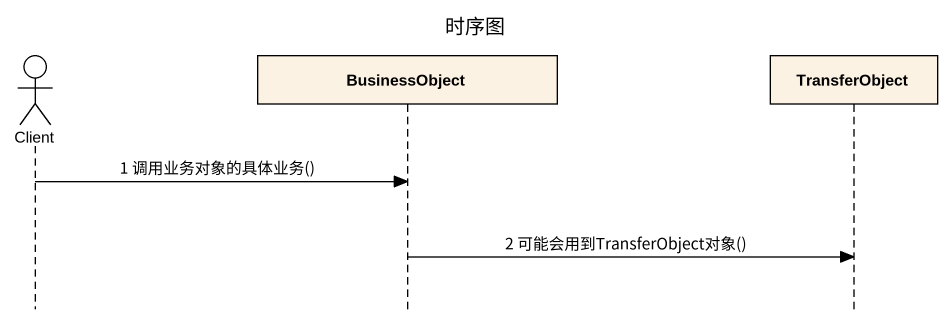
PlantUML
@startuml
title 时序图
hide footbox
actor Client
participant BusinessObject
participant TransferObject

Client -> BusinessObject : 1 调用业务对象的具体业务()
BusinessObject -> TransferObject : 2 可能会用到TransferObject对象()
@enduml
